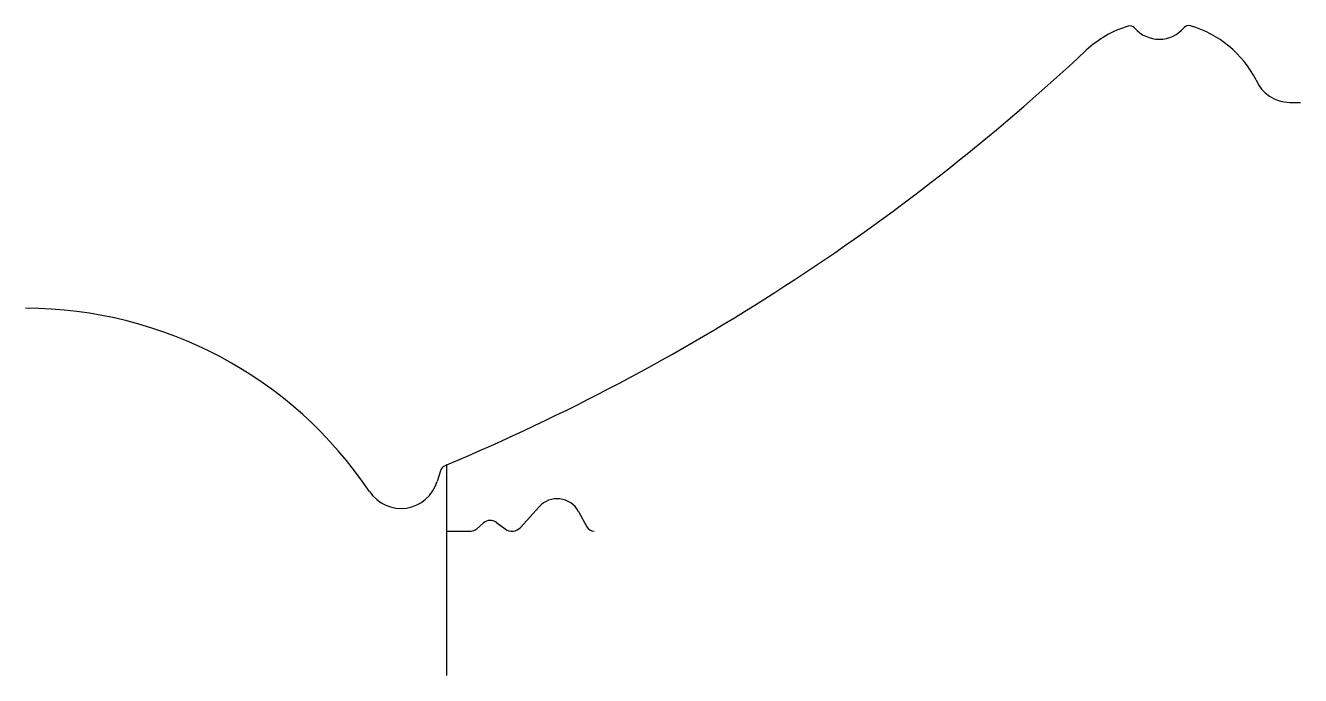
# Model space of a CAD drawing. Extents: x 0 to 59, y 0 to 30.1.
import ezdxf

# ---------------------------------------------------------------- set-up
doc = ezdxf.new("R2010")
doc.units = 0
for name, color, linetype in [('DIAPHRAGM', 4, 'CONTINUOUS'), ('DUST_CAP', 6, 'CONTINUOUS'), ('FORMER', 5, 'CONTINUOUS'), ('SPIDER', 11, 'CONTINUOUS'), ('SURROUND', 3, 'CONTINUOUS'), ('VOICE_COIL', 1, 'CONTINUOUS')]:
    doc.layers.add(name, color=color, linetype=linetype)

msp = doc.modelspace()

# ---------------------------------------------------------------- linework, layer by layer
at = {"layer": 'DIAPHRAGM'}
msp.add_arc((-19.274, 101.94), 100.01, 292.80363, 313.10677, dxfattribs=at)
at = {"layer": 'DUST_CAP', "linetype": 'CONTINUOUS'}
msp.add_line((19.193, 9.469), (19.041, 8.969), dxfattribs=at)
at = {"layer": 'DUST_CAP'}
msp.add_line((19.487, 9.747), (19.355, 9.671), dxfattribs=at)
for centre, radius, start, end in [((0, -2.177), 19.166, 33.86772, 90), ((17.367, 9.479), 1.75, 278.46298, 343.0645), ((17.367, 9.479), 1.75, 213.86544, 278.46538)]:
    msp.add_arc(centre, radius, start, end, dxfattribs=at)
at = {"layer": 'DUST_CAP', "linetype": 'CONTINUOUS'}
msp.add_arc((19.528, 9.367), 0.35, 119.7, 163.06176, dxfattribs=at)
at = {"layer": 'FORMER'}
for p, q in [((19.487, 8.294), (19.487, 9.747)), ((19.487, 6.679), (19.487, 8.294)), ((19.487, 3.8), (19.487, 6.679))]:
    msp.add_line(p, q, dxfattribs=at)
at = {"layer": 'SPIDER', "linetype": 'CONTINUOUS'}
for p, q in [((22.893, 6.85), (23.76, 7.808)), ((21.782, 7.082), (22.182, 6.782)), ((25.573, 7.592), (25.963, 6.877)), ((19.487, 6.679), (20.612, 6.679)), ((20.862, 6.773), (21.191, 7.06))]:
    msp.add_line(p, q, dxfattribs=at)
for centre, radius, start, end in [((24.59, 7.056), 1.12, 28.60183, 137.84258), ((21.5, 6.706), 0.47, 53.1301, 131.15767), ((20.612, 7.059), 0.38, 270, 311.15767), ((22.5, 7.206), 0.53, 233.1301, 317.84258), ((26.297, 7.059), 0.38, 208.60183, 270)]:
    msp.add_arc(centre, radius, start, end, dxfattribs=at)
at = {"layer": 'SURROUND'}
msp.add_line((58.476, 26.509), (58.976, 26.509), dxfattribs=at)
for centre, radius, start, end in [((52.473, 25.251), 5.008, 107.02052, 132.81939), ((51.089, 29.772), 0.28, 40.59686, 107.02052), ((52.441, 30.931), 1.5, 220.59686, 320.05162), ((53.806, 29.788), 0.28, 73.62796, 140.05162), ((52.473, 25.251), 5.008, 27.36989, 73.62796), ((58.49, 28.211), 1.701, 202.71132, 269.53748)]:
    msp.add_arc(centre, radius, start, end, dxfattribs=at)
at = {"layer": 'VOICE_COIL', "linetype": 'CONTINUOUS'}
msp.add_line((19.487, 0), (19.487, 3.8), dxfattribs=at)

doc.saveas('drawing.dxf')
